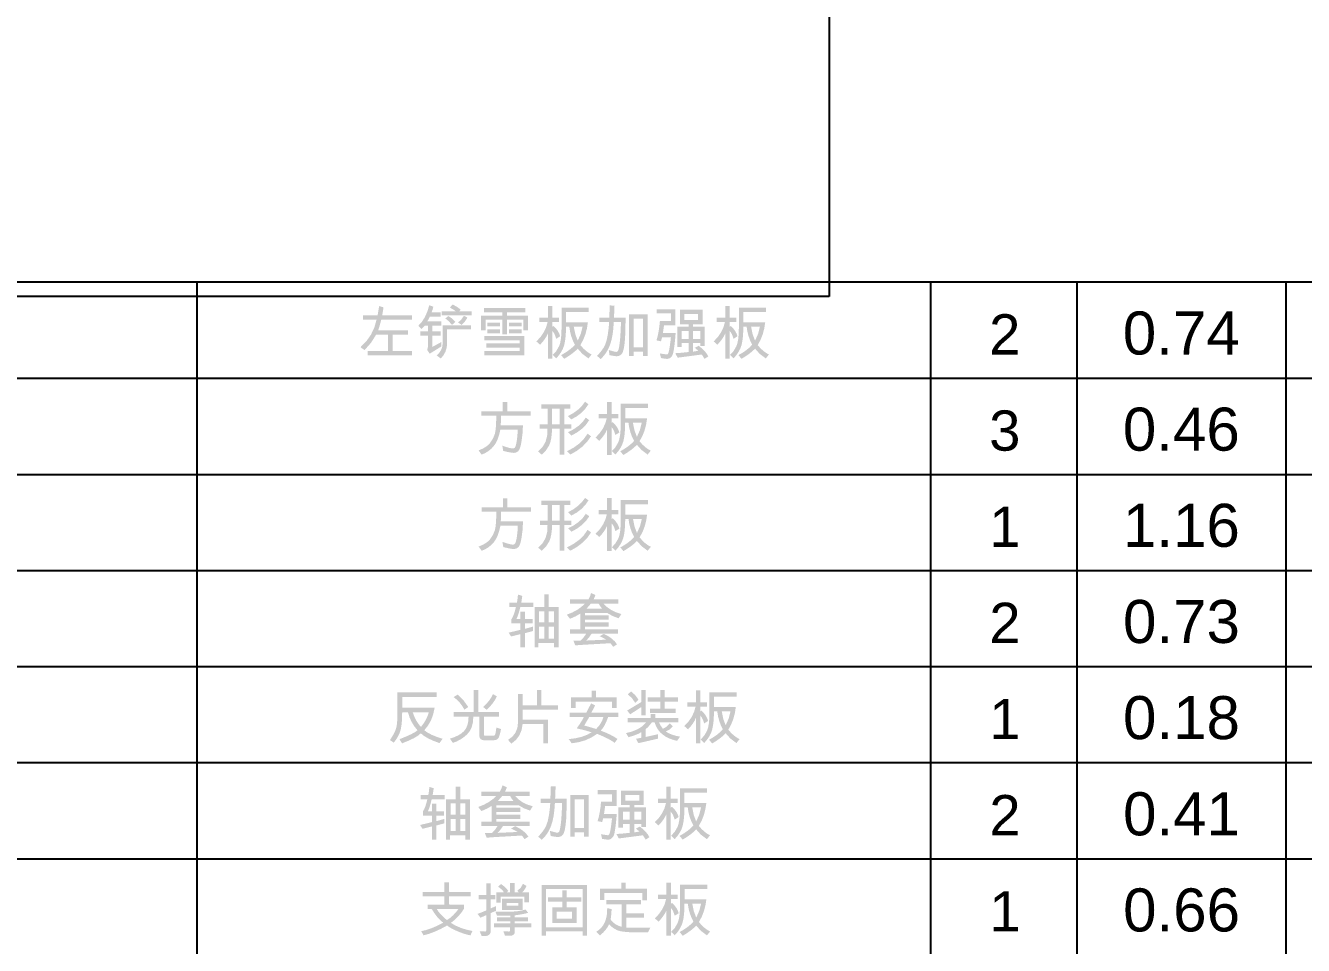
# Model space of a CAD drawing. Extents: x 3 to 591, y 5 to 206.
# Drawn here: x 382.6 to 443.6, y 47 to 90.9 of the extents above; entities that cross this region are included whole.
import ezdxf

# ---------------------------------------------------------------- set-up
doc = ezdxf.new("R2010")
doc.units = 0
doc.layers.get('0').update_dxf_attribs({"linetype": 'CONTINUOUS'})
picture_1 = doc.add_image_def('image3.jpg', size_in_pixel=(736, 880))

msp = doc.modelspace()

# ---------------------------------------------------------------- hatches: boundary and pattern name
h = msp.add_hatch(color=7)
h.paths.add_polyline_path([(403.933537, 77.049163), (402.503133, 77.049163), (402.503133, 77.240985), (403.16845, 77.240985), (403.061445, 77.323254), (402.886228, 77.421233), (403.022378, 77.571715), (403.241899, 77.446382), (403.410985, 77.316502), (403.34098, 77.243742), (403.933537, 77.243742)])
h.paths.add_polyline_path([(402.487699, 75.570803), (401.924357, 75.218025), (401.805846, 75.398273), (401.838919, 75.538833), (401.838919, 76.077921), (401.477873, 76.077921), (401.477873, 76.284627), (401.838919, 76.284627), (401.838919, 76.554722), (401.687334, 76.557479), (401.63304, 76.497189), (401.525828, 76.397626), (401.382512, 76.554722), (401.549427, 76.737149), (401.692158, 76.961175), (401.810703, 77.226852), (401.905064, 77.534232), (402.099092, 77.461472), (402.058991, 77.311886), (402.01641, 77.192479), (402.45187, 77.192479), (402.45187, 76.987426), (401.927113, 76.987426), (401.877159, 76.880422), (401.808602, 76.761428), (402.479431, 76.761428), (402.479431, 76.554722), (402.053893, 76.554722), (402.053893, 76.284627), (402.45187, 76.284627), (402.45187, 76.077921), (402.053893, 76.077921), (402.053893, 75.544345), (402.487699, 75.781367)])
h.paths.add_polyline_path([(403.727933, 76.93892), (403.595986, 76.745305), (403.442955, 76.597166), (403.281449, 76.710165), (403.432689, 76.85169), (403.55871, 77.028768)])
h.paths.add_polyline_path([(403.151913, 76.737726), (402.988203, 76.591654), (402.844335, 76.76005), (402.672356, 76.901988), (402.818428, 77.017743), (402.996746, 76.897165)])
h.paths.add_polyline_path([(403.901566, 76.382192), (402.756692, 76.382192), (402.756692, 75.730656), (402.737787, 75.518765), (402.681107, 75.324548), (402.586702, 75.1479), (402.454626, 74.98872), (402.263354, 75.132036), (402.386344, 75.267221), (402.474194, 75.410675), (402.526904, 75.562397), (402.544474, 75.722387), (402.544474, 76.58063), (403.901566, 76.58063)])
h = msp.add_hatch(color=7)
h.paths.add_polyline_path([(408.15309, 76.05036), (407.966779, 75.929093), (407.925136, 76.057268), (407.880445, 76.162395), (407.832756, 76.244578), (407.782122, 76.30392), (407.782122, 74.977696), (407.568801, 74.977696), (407.568801, 76.188164), (407.50834, 76.059593), (407.426175, 75.926888), (407.322305, 75.790049), (407.196731, 75.649076), (407.017586, 75.80507), (407.214267, 76.014773), (407.369399, 76.238738), (407.482984, 76.476967), (407.555021, 76.729458), (407.167517, 76.729458), (407.167517, 76.936163), (407.568801, 76.936163), (407.568801, 77.503915), (407.782122, 77.503915), (407.782122, 76.936163), (408.101827, 76.936163), (408.101827, 76.729458), (407.782122, 76.729458), (407.782122, 76.505113), (407.838897, 76.543698), (407.954032, 76.425376), (408.044776, 76.303644), (408.111128, 76.178604)])
h.paths.add_polyline_path([(409.656254, 75.180543), (409.50467, 74.994232), (409.214041, 75.212307), (408.993693, 75.46056), (408.873597, 75.34428), (408.725802, 75.224433), (408.550309, 75.10097), (408.347117, 74.973837), (408.201045, 75.152982), (408.397123, 75.266343), (408.572013, 75.386422), (408.72582, 75.513115), (408.858645, 75.64632), (408.760572, 75.847022), (408.683014, 76.058009), (408.626024, 76.279227), (408.589652, 76.510625), (408.432556, 76.510625), (408.427181, 76.244905), (408.411058, 76.009157), (408.384187, 75.803382), (408.346566, 75.627578), (408.290756, 75.4677), (408.209314, 75.309734), (408.10224, 75.153731), (407.969535, 74.999744), (407.7948, 75.16125), (407.964987, 75.342256), (408.101275, 75.577418), (408.153365, 75.730371), (408.190572, 75.927922), (408.212897, 76.170017), (408.220338, 76.456606), (408.220338, 77.418477), (409.515694, 77.418477), (409.515694, 77.210669), (408.435312, 77.210669), (408.435312, 76.721189), (409.478762, 76.721189), (409.431539, 76.417453), (409.356048, 76.134696), (409.252342, 75.873024), (409.120472, 75.632539), (409.247286, 75.485873), (409.378855, 75.361686), (409.515177, 75.259926)])
h.paths.add_polyline_path([(409.225203, 76.510625), (408.804626, 76.510625), (408.878696, 76.145996), (408.993693, 75.840899), (409.1388, 76.166667)])
h = msp.add_hatch(color=7)
h.paths.add_polyline_path([(411.279583, 76.933407), (411.265802, 76.263681), (411.25216, 75.942736), (411.224461, 75.660651), (411.186841, 75.437409), (411.143433, 75.293542), (411.090585, 75.203763), (411.026575, 75.144163), (410.950094, 75.110401), (410.859557, 75.098963), (410.809327, 75.102064), (410.734706, 75.111365), (410.635694, 75.126868), (410.512291, 75.148572), (410.474808, 75.395517), (410.609167, 75.355726), (410.714587, 75.327304), (410.791068, 75.310251), (410.83861, 75.304566), (410.880089, 75.31876), (410.919088, 75.361893), (410.938208, 75.406231), (410.957535, 75.482195), (410.977069, 75.589786), (410.996809, 75.729002), (411.015611, 75.907604), (411.032294, 76.133387), (411.046806, 76.406402), (411.059097, 76.726702), (410.714587, 76.726702), (410.691229, 76.396894), (410.652575, 76.103622), (410.598625, 75.846833), (410.529379, 75.626476), (410.44413, 75.433292), (410.342241, 75.258815), (410.223816, 75.102942), (410.088958, 74.965569), (409.916979, 75.115499), (410.046798, 75.261434), (410.152692, 75.394966), (410.234711, 75.516095), (410.292907, 75.624822), (410.374763, 75.865014), (410.435121, 76.175486), (410.474395, 76.486234), (410.492999, 76.726702), (410.029978, 76.726702), (410.029978, 76.933407), (410.492999, 76.933407), (410.50025, 77.015375), (410.507192, 77.141422), (410.513927, 77.311601), (410.520559, 77.525964), (410.749314, 77.509427), (410.724509, 76.933407)])
h.paths.add_polyline_path([(412.329648, 75.109987), (412.106406, 75.109987), (412.106406, 75.323859), (411.659921, 75.323859), (411.659921, 75.109987), (411.446601, 75.109987), (411.446601, 77.103182), (412.329648, 77.103182)])
h.paths.add_polyline_path([(412.106406, 75.530564), (412.106406, 76.896476), (411.659921, 76.896476), (411.659921, 75.530564)])
h = msp.add_hatch(color=7)
h.paths.add_polyline_path([(416.619756, 76.05036), (416.433446, 75.929093), (416.391803, 76.057268), (416.347111, 76.162395), (416.299423, 76.244578), (416.248788, 76.30392), (416.248788, 74.977696), (416.035468, 74.977696), (416.035468, 76.188164), (415.975007, 76.059593), (415.892841, 75.926888), (415.788972, 75.790049), (415.663398, 75.649076), (415.484253, 75.80507), (415.680933, 76.014773), (415.836066, 76.238738), (415.949651, 76.476967), (416.021688, 76.729458), (415.634183, 76.729458), (415.634183, 76.936163), (416.035468, 76.936163), (416.035468, 77.503915), (416.248788, 77.503915), (416.248788, 76.936163), (416.568493, 76.936163), (416.568493, 76.729458), (416.248788, 76.729458), (416.248788, 76.505113), (416.305564, 76.543698), (416.420699, 76.425376), (416.511443, 76.303644), (416.577795, 76.178604)])
h.paths.add_polyline_path([(418.12292, 75.180543), (417.971336, 74.994232), (417.680708, 75.212307), (417.46036, 75.46056), (417.340264, 75.34428), (417.192469, 75.224433), (417.016976, 75.10097), (416.813784, 74.973837), (416.667712, 75.152982), (416.86379, 75.266343), (417.03868, 75.386422), (417.192486, 75.513115), (417.325312, 75.64632), (417.227239, 75.847022), (417.149681, 76.058009), (417.09269, 76.279227), (417.056319, 76.510625), (416.899222, 76.510625), (416.893848, 76.244905), (416.877725, 76.009157), (416.850853, 75.803382), (416.813233, 75.627578), (416.757422, 75.4677), (416.67598, 75.309734), (416.568907, 75.153731), (416.436202, 74.999744), (416.261466, 75.16125), (416.431654, 75.342256), (416.567942, 75.577418), (416.620032, 75.730371), (416.657239, 75.927922), (416.679563, 76.170017), (416.687005, 76.456606), (416.687005, 77.418477), (417.98236, 77.418477), (417.98236, 77.210669), (416.901979, 77.210669), (416.901979, 76.721189), (417.945429, 76.721189), (417.898205, 76.417453), (417.822715, 76.134696), (417.719009, 75.873024), (417.587139, 75.632539), (417.713953, 75.485873), (417.845521, 75.361686), (417.981844, 75.259926)])
h.paths.add_polyline_path([(417.69187, 76.510625), (417.271293, 76.510625), (417.345362, 76.145996), (417.46036, 75.840899), (417.605467, 76.166667)])
h = msp.add_hatch(color=7)
h.dxf.hatch_style = 2
h.paths.add_polyline_path([(401.073832, 75.140304), (398.967087, 75.140304), (398.967087, 75.347561), (399.937226, 75.347561), (399.937226, 76.123121), (399.363962, 76.123121), (399.11874, 75.733825), (398.811093, 75.390005), (398.619821, 75.530564), (398.898151, 75.812907), (399.118809, 76.125739), (399.281797, 76.468957), (399.387113, 76.842457), (398.746601, 76.842457), (398.746601, 77.049163), (399.43562, 77.049163), (399.464352, 77.214208), (399.486056, 77.343029), (399.500732, 77.435573), (399.50838, 77.491788), (399.71674, 77.435013), (399.695242, 77.267513), (399.657209, 77.049163), (401.073832, 77.049163), (401.073832, 76.842457), (399.609253, 76.842457), (399.566775, 76.673992), (399.527811, 76.532398), (399.492361, 76.417677), (399.460425, 76.329827), (400.893584, 76.329827), (400.893584, 76.123121), (400.1522, 76.123121), (400.1522, 75.347561), (401.073832, 75.347561)])
h = msp.add_hatch(color=7)
h.paths.add_polyline_path([(406.615199, 76.340851), (406.400225, 76.340851), (406.400225, 76.845213), (405.61309, 76.845213), (405.61309, 76.136901), (405.398116, 76.136901), (405.398116, 76.845213), (404.593341, 76.845213), (404.593341, 76.340851), (404.380021, 76.340851), (404.380021, 77.040894), (405.398116, 77.040894), (405.398116, 77.186966), (404.520581, 77.186966), (404.520581, 77.393672), (406.496688, 77.393672), (406.496688, 77.186966), (405.61309, 77.186966), (405.61309, 77.040894), (406.615199, 77.040894)])
h.paths.add_polyline_path([(406.309275, 76.524406), (405.713962, 76.524406), (405.713962, 76.707409), (406.309275, 76.707409)])
h.paths.add_polyline_path([(405.285117, 76.524406), (404.681536, 76.524406), (404.681536, 76.707409), (405.285117, 76.707409)])
h.paths.add_polyline_path([(406.309275, 76.19092), (405.713962, 76.19092), (405.713962, 76.37668), (406.309275, 76.37668)])
h.paths.add_polyline_path([(405.285117, 76.19092), (404.681536, 76.19092), (404.681536, 76.37668), (405.285117, 76.37668)])
h.paths.add_polyline_path([(406.437156, 75.137548), (404.531605, 75.137548), (404.531605, 75.344805), (406.222183, 75.344805), (406.222183, 75.511272), (404.636336, 75.511272), (404.636336, 75.716875), (406.222183, 75.716875), (406.222183, 75.861294), (404.531605, 75.861294), (404.531605, 76.066897), (406.437156, 76.066897)])
h = msp.add_hatch(color=7)
h.paths.add_polyline_path([(413.114027, 76.58063), (413.060008, 76.201945), (413.667999, 76.201945), (413.64924, 75.976895), (413.629758, 75.777173), (413.609552, 75.602786), (413.588624, 75.453739), (413.566971, 75.330039), (413.544595, 75.231694), (413.521496, 75.158708), (413.497673, 75.11109), (413.393907, 75.006152), (413.277738, 74.971081), (413.231548, 74.973561), (413.164946, 74.981003), (413.077983, 74.993405), (412.970711, 75.010768), (412.913936, 75.231806), (413.235295, 75.183299), (413.267231, 75.184754), (413.296066, 75.209826), (413.321801, 75.258566), (413.344435, 75.331025), (413.366346, 75.43591), (413.38991, 75.581827), (413.415129, 75.768672), (413.442, 75.996341), (413.021423, 75.996341), (412.967955, 75.813338), (412.752981, 75.854679), (412.809722, 76.060343), (412.855921, 76.283731), (412.891577, 76.524793), (412.916692, 76.783477), (413.447512, 76.783477), (413.447512, 77.139011), (412.761249, 77.139011), (412.761249, 77.34296), (413.660833, 77.34296), (413.660833, 76.58063)])
h.paths.add_polyline_path([(413.746271, 76.513381), (414.288116, 76.513381), (414.288116, 76.629137), (413.873051, 76.629137), (413.873051, 77.313746), (414.953433, 77.313746), (414.953433, 76.629137), (414.50309, 76.629137), (414.50309, 76.513381), (415.058163, 76.513381), (415.058163, 75.584584), (414.844843, 75.584584), (414.844843, 75.725143), (414.50309, 75.725143), (414.50309, 75.318347), (414.753893, 75.361341), (414.716272, 75.388558), (414.664596, 75.431897), (414.613746, 75.475167), (414.578606, 75.501901), (414.764917, 75.598364), (414.916639, 75.480034), (415.044383, 75.35576), (415.148149, 75.225596), (415.227938, 75.089592), (415.049895, 74.973837), (414.999959, 75.051248), (414.960874, 75.111503), (414.932538, 75.154601), (414.914847, 75.180543), (413.765564, 75.030061), (413.649808, 75.24283), (413.948291, 75.264327), (414.288116, 75.299054), (414.288116, 75.725143), (413.961245, 75.725143), (413.961245, 75.547101), (413.746271, 75.547101)])
h.paths.add_polyline_path([(414.077, 76.831433), (414.740112, 76.831433), (414.740112, 77.11145), (414.077, 77.11145)])
h.paths.add_polyline_path([(414.288116, 75.929093), (414.288116, 76.309432), (413.961245, 76.309432), (413.961245, 75.929093)])
h.paths.add_polyline_path([(414.844843, 75.929093), (414.844843, 76.309432), (414.50309, 76.309432), (414.50309, 75.929093)])
h = msp.add_hatch(color=7)
h.dxf.hatch_style = 2
h.paths.add_polyline_path([(406.753069, 72.268958), (405.33369, 72.268958), (405.329142, 72.066041), (405.3155, 71.803181), (406.378243, 71.803181), (406.354747, 71.382879), (406.30438, 71.002265), (406.270377, 70.839381), (406.23286, 70.71205), (406.191828, 70.620273), (406.147283, 70.564049), (406.05089, 70.50624), (405.948295, 70.486879), (405.863545, 70.492761), (405.749857, 70.510374), (405.60723, 70.539666), (405.435664, 70.580585), (405.39267, 70.831388), (405.563839, 70.77215), (405.705347, 70.729964), (405.817295, 70.704729), (405.899788, 70.69634), (405.949879, 70.707158), (405.992943, 70.739886), (406.012692, 70.773476), (406.033113, 70.83125), (406.054257, 70.913209), (406.076177, 71.019352), (406.111248, 71.281869), (406.128542, 71.596475), (405.298963, 71.596475), (405.242326, 71.351546), (405.169979, 71.137726), (405.081922, 70.955119), (404.978156, 70.803827), (404.858585, 70.676789), (404.72315, 70.567632), (404.571902, 70.47625), (404.404892, 70.402543), (404.257166, 70.60539), (404.432134, 70.677849), (404.580798, 70.758834), (404.703108, 70.848398), (404.799011, 70.946592), (404.940122, 71.158672), (405.033277, 71.386462), (405.063344, 71.53001), (405.084885, 71.724977), (405.097847, 71.97131), (405.102179, 72.268958), (404.396624, 72.268958), (404.396624, 72.47401), (405.414718, 72.47401), (405.414718, 72.911123), (405.629692, 72.911123), (405.629692, 72.47401), (406.753069, 72.47401)])
h = msp.add_hatch(color=7)
h.paths.add_polyline_path([(409.504736, 72.807495), (409.349284, 72.587138), (409.161535, 72.393188), (408.941437, 72.225592), (408.688937, 72.0843), (408.527982, 72.242499), (408.788423, 72.38864), (409.010778, 72.551731), (409.194996, 72.731772), (409.341025, 72.928762)])
h.paths.add_polyline_path([(408.688937, 71.638918), (408.34994, 71.638918), (408.34994, 70.402543), (408.134966, 70.402543), (408.134966, 71.638918), (407.765651, 71.638918), (407.753981, 71.39262), (407.727273, 71.178723), (407.685579, 70.997175), (407.62895, 70.847925), (407.476401, 70.603529), (407.27507, 70.402543), (407.100335, 70.554127), (407.309099, 70.760522), (407.453319, 71.01012), (407.532944, 71.302918), (407.547921, 71.638918), (407.181363, 71.638918), (407.181363, 71.844522), (407.552331, 71.844522), (407.552331, 72.592521), (407.258533, 72.592521), (407.258533, 72.799227), (408.638225, 72.799227), (408.638225, 72.592521), (408.34994, 72.592521), (408.34994, 71.844522), (408.688937, 71.844522)])
h.paths.add_polyline_path([(408.134966, 71.844522), (408.134966, 72.592521), (407.765651, 72.592521), (407.765651, 71.844522)])
h.paths.add_polyline_path([(409.540565, 72.048471), (409.390178, 71.832972), (409.198604, 71.638712), (408.965794, 71.465639), (408.691693, 71.313701), (408.527982, 71.472451), (408.804658, 71.6183), (409.038545, 71.783061), (409.229645, 71.96684), (409.377956, 72.169739)])
h.paths.add_polyline_path([(409.628759, 71.280629), (409.447986, 71.023788), (409.223134, 70.792321), (408.954149, 70.586175), (408.640981, 70.405299), (408.476719, 70.564049), (408.791325, 70.731704), (409.060456, 70.927162), (409.284112, 71.150525), (409.462292, 71.401896)])
h = msp.add_hatch(color=7)
h.paths.add_polyline_path([(410.978134, 71.461427), (410.791823, 71.34016), (410.750181, 71.468335), (410.705489, 71.573462), (410.657801, 71.655644), (410.607166, 71.714986), (410.607166, 70.388762), (410.393846, 70.388762), (410.393846, 71.599231), (410.333384, 71.47066), (410.251219, 71.337955), (410.147349, 71.201116), (410.021776, 71.060142), (409.842631, 71.216136), (410.039311, 71.425839), (410.194444, 71.649805), (410.308029, 71.888033), (410.380066, 72.140524), (409.992561, 72.140524), (409.992561, 72.34723), (410.393846, 72.34723), (410.393846, 72.914982), (410.607166, 72.914982), (410.607166, 72.34723), (410.926871, 72.34723), (410.926871, 72.140524), (410.607166, 72.140524), (410.607166, 71.91618), (410.663941, 71.954765), (410.779076, 71.836443), (410.86982, 71.714711), (410.936173, 71.589671)])
h.paths.add_polyline_path([(412.481298, 70.591609), (412.329714, 70.405299), (412.039086, 70.623373), (411.818737, 70.871627), (411.698641, 70.755346), (411.550847, 70.6355), (411.375354, 70.512036), (411.172162, 70.384904), (411.02609, 70.564049), (411.222167, 70.67741), (411.397058, 70.797488), (411.550864, 70.924182), (411.68369, 71.057386), (411.585616, 71.258089), (411.508059, 71.469075), (411.451068, 71.690293), (411.414697, 71.921692), (411.2576, 71.921692), (411.252226, 71.655972), (411.236103, 71.420224), (411.209231, 71.214448), (411.171611, 71.038645), (411.1158, 70.878767), (411.034358, 70.720801), (410.927284, 70.564798), (410.794579, 70.410811), (410.619844, 70.572317), (410.790032, 70.753322), (410.92632, 70.988484), (410.97841, 71.141438), (411.015617, 71.338988), (411.037941, 71.581084), (411.045382, 71.867673), (411.045382, 72.829543), (412.340738, 72.829543), (412.340738, 72.621735), (411.260356, 72.621735), (411.260356, 72.132256), (412.303807, 72.132256), (412.256583, 71.828519), (412.181093, 71.545763), (412.077387, 71.284091), (411.945517, 71.043606), (412.072331, 70.89694), (412.203899, 70.772753), (412.340222, 70.670993)])
h.paths.add_polyline_path([(412.050248, 71.921692), (411.629671, 71.921692), (411.70374, 71.557063), (411.818737, 71.251965), (411.963845, 71.577734)])
h = msp.add_hatch(color=7)
h.paths.add_polyline_path([(409.507558, 68.218562), (409.352107, 67.998205), (409.164357, 67.804254), (408.944259, 67.636659), (408.691759, 67.495367), (408.530804, 67.653566), (408.791245, 67.799707), (409.0136, 67.962798), (409.197818, 68.142838), (409.343847, 68.339829)])
h.paths.add_polyline_path([(408.691759, 67.049985), (408.352762, 67.049985), (408.352762, 65.813609), (408.137788, 65.813609), (408.137788, 67.049985), (407.768474, 67.049985), (407.756803, 66.803687), (407.730095, 66.589789), (407.688401, 66.408241), (407.631772, 66.258991), (407.479223, 66.014596), (407.277892, 65.813609), (407.103157, 65.965193), (407.311921, 66.171589), (407.456141, 66.421186), (407.535766, 66.713985), (407.550744, 67.049985), (407.184185, 67.049985), (407.184185, 67.255588), (407.555153, 67.255588), (407.555153, 68.003588), (407.261356, 68.003588), (407.261356, 68.210293), (408.641047, 68.210293), (408.641047, 68.003588), (408.352762, 68.003588), (408.352762, 67.255588), (408.691759, 67.255588)])
h.paths.add_polyline_path([(408.137788, 67.255588), (408.137788, 68.003588), (407.768474, 68.003588), (407.768474, 67.255588)])
h.paths.add_polyline_path([(409.543387, 67.459538), (409.393, 67.244039), (409.201427, 67.049778), (408.968616, 66.876705), (408.694515, 66.724768), (408.530804, 66.883518), (408.80748, 67.029366), (409.041368, 67.194128), (409.232467, 67.377907), (409.380778, 67.580805)])
h.paths.add_polyline_path([(409.631581, 66.691695), (409.450809, 66.434855), (409.225956, 66.203387), (408.956971, 65.997241), (408.643804, 65.816365), (408.479541, 65.975115), (408.794148, 66.142771), (409.063278, 66.338228), (409.286934, 66.561591), (409.465114, 66.812963)])
h = msp.add_hatch(color=7)
h.dxf.hatch_style = 2
h.paths.add_polyline_path([(406.755891, 67.680024), (405.336512, 67.680024), (405.331964, 67.477108), (405.318322, 67.214247), (406.381065, 67.214247), (406.357569, 66.793946), (406.307202, 66.413331), (406.273199, 66.250447), (406.235682, 66.123117), (406.194651, 66.031339), (406.150106, 65.975115), (406.053712, 65.917307), (405.951117, 65.897945), (405.866368, 65.903828), (405.752679, 65.921441), (405.610052, 65.950733), (405.438487, 65.991652), (405.395492, 66.242455), (405.566661, 66.183216), (405.708169, 66.141031), (405.820117, 66.115796), (405.90261, 66.107407), (405.952702, 66.118225), (405.995765, 66.150953), (406.015514, 66.184543), (406.035935, 66.242317), (406.057079, 66.324276), (406.078999, 66.430419), (406.11407, 66.692935), (406.131364, 67.007542), (405.301785, 67.007542), (405.245148, 66.762612), (405.172801, 66.548793), (405.084744, 66.366185), (404.980978, 66.214894), (404.861407, 66.087856), (404.725972, 65.978698), (404.574724, 65.887317), (404.407714, 65.813609), (404.259988, 66.016456), (404.434956, 66.088915), (404.583621, 66.169901), (404.70593, 66.259465), (404.801833, 66.357659), (404.942944, 66.569739), (405.0361, 66.797529), (405.066167, 66.941077), (405.087707, 67.136044), (405.100669, 67.382377), (405.105001, 67.680024), (404.399446, 67.680024), (404.399446, 67.885076), (405.417541, 67.885076), (405.417541, 68.32219), (405.632514, 68.32219), (405.632514, 67.885076), (406.755891, 67.885076)])
h = msp.add_hatch(color=7)
h.paths.add_polyline_path([(410.980956, 66.872494), (410.794646, 66.751226), (410.753003, 66.879401), (410.708311, 66.984528), (410.660623, 67.066711), (410.609988, 67.126053), (410.609988, 65.799829), (410.396668, 65.799829), (410.396668, 67.010298), (410.336207, 66.881727), (410.254041, 66.749022), (410.150172, 66.612182), (410.024598, 66.471209), (409.845453, 66.627203), (410.042133, 66.836906), (410.197266, 67.060872), (410.310851, 67.2991), (410.382888, 67.551591), (409.995383, 67.551591), (409.995383, 67.758297), (410.396668, 67.758297), (410.396668, 68.326049), (410.609988, 68.326049), (410.609988, 67.758297), (410.929693, 67.758297), (410.929693, 67.551591), (410.609988, 67.551591), (410.609988, 67.327246), (410.666764, 67.365831), (410.781899, 67.24751), (410.872643, 67.125777), (410.938995, 67.000737)])
h.paths.add_polyline_path([(412.48412, 66.002676), (412.332536, 65.816365), (412.041908, 66.03444), (411.82156, 66.282693), (411.701464, 66.166413), (411.553669, 66.046567), (411.378176, 65.923103), (411.174984, 65.79597), (411.028912, 65.975115), (411.22499, 66.088476), (411.39988, 66.208555), (411.553686, 66.335248), (411.686512, 66.468453), (411.588439, 66.669156), (411.510881, 66.880142), (411.45389, 67.10136), (411.417519, 67.332759), (411.260422, 67.332759), (411.255048, 67.067038), (411.238925, 66.83129), (411.212053, 66.625515), (411.174433, 66.449712), (411.118622, 66.289833), (411.03718, 66.131867), (410.930107, 65.975865), (410.797402, 65.821877), (410.622666, 65.983384), (410.792854, 66.164389), (410.929142, 66.399551), (410.981232, 66.552505), (411.018439, 66.750055), (411.040763, 66.992151), (411.048205, 67.278739), (411.048205, 68.24061), (412.34356, 68.24061), (412.34356, 68.032802), (411.263179, 68.032802), (411.263179, 67.543323), (412.306629, 67.543323), (412.259405, 67.239586), (412.183915, 66.95683), (412.080209, 66.695158), (411.948339, 66.454673), (412.075153, 66.308006), (412.206721, 66.183819), (412.343044, 66.08206)])
h.paths.add_polyline_path([(412.05307, 67.332759), (411.632493, 67.332759), (411.706562, 66.96813), (411.82156, 66.663032), (411.966667, 66.9888)])
h = msp.add_hatch(color=7)
h.paths.add_polyline_path([(408.076118, 61.204281), (407.862246, 61.204281), (407.862246, 61.413743), (407.117003, 61.413743), (407.117003, 61.204281), (406.936205, 61.204281), (406.936205, 63.137944), (407.399226, 63.137944), (407.399226, 63.730501), (407.613097, 63.730501), (407.613097, 63.137944), (408.076118, 63.137944)])
h.paths.add_polyline_path([(407.862246, 62.404828), (407.862246, 62.932341), (407.613097, 62.932341), (407.613097, 62.404828)])
h.paths.add_polyline_path([(407.399226, 62.404828), (407.399226, 62.932341), (407.151179, 62.932341), (407.151179, 62.404828)])
h.paths.add_polyline_path([(407.862246, 61.620449), (407.862246, 62.198122), (407.613097, 62.198122), (407.613097, 61.620449)])
h.paths.add_polyline_path([(407.399226, 61.620449), (407.399226, 62.198122), (407.151179, 62.198122), (407.151179, 61.620449)])
h.paths.add_polyline_path([(406.868956, 63.137944), (406.252698, 63.137944), (406.204639, 62.944562), (406.1572, 62.782755), (406.110381, 62.65247), (406.064182, 62.553656), (406.25821, 62.553656), (406.25821, 62.915804), (406.473184, 62.915804), (406.473184, 62.553656), (406.836986, 62.553656), (406.836986, 62.348053), (406.473184, 62.348053), (406.473184, 62.087879), (406.85242, 62.195366), (406.85242, 61.984251), (406.473184, 61.882276), (406.473184, 61.204281), (406.25821, 61.204281), (406.25821, 61.83432), (405.810623, 61.724077), (405.694868, 61.90708), (405.939702, 61.965061), (406.115239, 62.006713), (406.221425, 62.032034), (406.25821, 62.041026), (406.25821, 62.348053), (405.829916, 62.348053), (405.829916, 62.553656), (405.8885, 62.65247), (405.943466, 62.782755), (405.994712, 62.944562), (406.042134, 63.137944), (405.719673, 63.137944), (405.719673, 63.34465), (406.087333, 63.34465), (406.101484, 63.40791), (406.114963, 63.491893), (406.127718, 63.59665), (406.139699, 63.722232), (406.343648, 63.662701), (406.339609, 63.617967), (406.330764, 63.549978), (406.317061, 63.458838), (406.298449, 63.34465), (406.868956, 63.34465)])
h = msp.add_hatch(color=7)
h.paths.add_polyline_path([(411.075831, 62.797293), (410.946296, 62.593343), (410.661938, 62.700073), (410.39949, 62.846902), (409.332889, 62.846902), (409.332889, 62.731147), (410.475007, 62.731147), (410.475007, 62.526095), (409.332889, 62.526095), (409.332889, 62.404828), (410.475007, 62.404828), (410.475007, 62.198122), (409.332889, 62.198122), (409.332889, 62.063074), (410.921491, 62.063074), (410.921491, 61.857471), (409.656452, 61.857471), (409.519889, 61.661032), (409.397381, 61.529498), (410.350983, 61.572493), (410.23075, 61.642911), (410.043956, 61.73896), (410.24074, 61.850856), (410.446929, 61.741931), (410.620665, 61.621895), (410.761949, 61.490801), (410.870779, 61.348699), (410.684469, 61.230188), (410.633318, 61.300554), (410.594, 61.352833), (410.566569, 61.386923), (410.551075, 61.402718), (409.670233, 61.351455), (409.414727, 61.33752), (409.197152, 61.323895), (409.017404, 61.310683), (408.87538, 61.297988), (408.789942, 61.518474), (409.137207, 61.529498), (409.28073, 61.68935), (409.397381, 61.857471), (408.624577, 61.857471), (408.624577, 62.063074), (409.117915, 62.063074), (409.117915, 62.816586), (408.890263, 62.685534), (408.624577, 62.568539), (408.471339, 62.765874), (408.730755, 62.868796), (408.960818, 62.990632), (409.16153, 63.131278), (409.332889, 63.290631), (408.624577, 63.290631), (408.624577, 63.496234), (409.504868, 63.496234), (409.580522, 63.642099), (409.628891, 63.796646), (409.840007, 63.705696), (409.790466, 63.582982), (409.752915, 63.496234), (410.932516, 63.496234), (410.932516, 63.290631), (410.22696, 63.290631), (410.39533, 63.125878), (410.592898, 62.988772), (410.819714, 62.879261)])
h.paths.add_polyline_path([(410.156956, 63.053608), (410.06945, 63.163231), (409.992693, 63.290631), (409.620623, 63.290631), (409.413917, 63.053608)])
h = msp.add_hatch(color=7)
h.paths.add_polyline_path([(402.541917, 56.841346), (402.390332, 56.635743), (402.09731, 56.746123), (401.851519, 56.860638), (401.652858, 56.979288), (401.501222, 57.102071), (401.362118, 56.987952), (401.166428, 56.870423), (400.914204, 56.749379), (400.605497, 56.624718), (400.481474, 56.822053), (400.791429, 56.94773), (401.038339, 57.060178), (401.222204, 57.159397), (401.343023, 57.245387), (401.188597, 57.43938), (401.060939, 57.648463), (400.959946, 57.872635), (400.885515, 58.111897), (400.611009, 58.111897), (400.606686, 57.864574), (400.593784, 57.645156), (400.572407, 57.453643), (400.542659, 57.290035), (400.496477, 57.137994), (400.425801, 56.981975), (400.330734, 56.821924), (400.211378, 56.657791), (400.026721, 56.781815), (400.139781, 56.955137), (400.228397, 57.112957), (400.292519, 57.255274), (400.332095, 57.382088), (400.355969, 57.519039), (400.373022, 57.691802), (400.383254, 57.900429), (400.386665, 58.14497), (400.386665, 59.054475), (402.259143, 59.054475), (402.259143, 58.836745), (400.611009, 58.836745), (400.611009, 58.323013), (402.158822, 58.323013), (402.094735, 58.013988), (401.990908, 57.731834), (401.847291, 57.476553), (401.663831, 57.248143), (401.824131, 57.136212), (402.023912, 57.031102), (402.263174, 56.932813)])
h.paths.add_polyline_path([(401.884317, 58.111897), (401.111513, 58.111897), (401.190785, 57.9029), (401.283079, 57.715711), (401.388395, 57.550226), (401.506734, 57.406342), (401.630456, 57.567667), (401.734593, 57.739069), (401.819196, 57.920496)])
h = msp.add_hatch(color=7)
h.paths.add_polyline_path([(405.331066, 57.304367), (405.295504, 57.141483), (405.260717, 57.012498), (405.226654, 56.917414), (405.193262, 56.856229), (405.101898, 56.790221), (404.960098, 56.768034), (404.563223, 56.768034), (404.44683, 56.780962), (404.363821, 56.81978), (404.314091, 56.884539), (404.297537, 56.975291), (404.297537, 57.899679), (404.006496, 57.899679), (403.987995, 57.631582), (403.930841, 57.399451), (403.835033, 57.203288), (403.700571, 57.043091), (403.543371, 56.911712), (403.37935, 56.801934), (403.208508, 56.713653), (403.030845, 56.646767), (402.891938, 56.85237), (403.10475, 56.922125), (403.287642, 57.00485), (403.440664, 57.100495), (403.56387, 57.209006), (403.658644, 57.338396), (403.72634, 57.496672), (403.766958, 57.683784), (403.780497, 57.899679), (403.072186, 57.899679), (403.066674, 58.114653), (404.025788, 58.114653), (404.025788, 59.172987), (404.240762, 59.172987), (404.240762, 58.114653), (405.231847, 58.114653), (405.231847, 57.899679), (404.512511, 57.899679), (404.512511, 57.037027), (404.526567, 56.996858), (404.568735, 56.983559), (404.994825, 56.983559), (405.03465, 57.015461), (405.071995, 57.111441), (405.107824, 57.377678)])
h.paths.add_polyline_path([(405.132628, 58.863204), (405.044666, 58.699286), (404.934535, 58.538262), (404.802183, 58.380132), (404.647559, 58.224896), (404.475029, 58.359944), (404.638429, 58.517859), (404.771445, 58.673241), (404.874074, 58.82604), (404.946318, 58.976203)])
h.paths.add_polyline_path([(403.766717, 58.357188), (403.580957, 58.230408), (403.476881, 58.411181), (403.356475, 58.571542), (403.219739, 58.711542), (403.066674, 58.831233), (403.261253, 58.949744), (403.532795, 58.684265)])
h = msp.add_hatch(color=7)
h.dxf.hatch_style = 2
h.paths.add_polyline_path([(408.054069, 58.227652), (406.357429, 58.227652), (406.357429, 57.756363), (407.566244, 57.756363), (407.566244, 56.632987), (407.35127, 56.632987), (407.35127, 57.549658), (406.360185, 57.549658), (406.313065, 57.262242), (406.208945, 57.010224), (406.047878, 56.793657), (405.829916, 56.612592), (405.662897, 56.787327), (405.872704, 56.943502), (406.022565, 57.135902), (406.112482, 57.364578), (406.142455, 57.629584), (406.142455, 58.981715), (406.357429, 58.981715), (406.357429, 58.433256), (407.043692, 58.433256), (407.043692, 59.164718), (407.257563, 59.164718), (407.257563, 58.433256), (408.054069, 58.433256)])
h = msp.add_hatch(color=7)
h.paths.add_polyline_path([(410.844321, 58.306476), (410.636513, 58.306476), (410.636513, 58.613503), (408.88916, 58.613503), (408.88916, 58.306476), (408.678045, 58.306476), (408.678045, 58.820209), (409.65094, 58.820209), (409.65094, 59.133299), (409.86867, 59.133299), (409.86867, 58.820209), (410.844321, 58.820209)])
h.paths.add_polyline_path([(410.924247, 57.877631), (410.44469, 57.877631), (410.364299, 57.667316), (410.278636, 57.489506), (410.187806, 57.344252), (410.091912, 57.231606), (410.338211, 57.133214), (410.553762, 57.033996), (410.738617, 56.93395), (410.892828, 56.833078), (410.755024, 56.646767), (410.630277, 56.736916), (410.449513, 56.838797), (410.212732, 56.952562), (409.919933, 57.078368), (409.648528, 56.904512), (409.355213, 56.771479), (409.039987, 56.679168), (408.70285, 56.627474), (408.565046, 56.827566), (408.886887, 56.867064), (409.176068, 56.934363), (409.43259, 57.029569), (409.656452, 57.152783), (409.298851, 57.25648), (408.945384, 57.339093), (409.068891, 57.517265), (409.16656, 57.666446), (409.23839, 57.786585), (409.284382, 57.877631), (408.603631, 57.877631), (408.603631, 58.083234), (409.397381, 58.083234), (409.631647, 58.529718), (409.826226, 58.433256), (409.639916, 58.083234), (410.924247, 58.083234)])
h.paths.add_polyline_path([(410.215936, 57.877631), (409.540697, 57.877631), (409.303674, 57.474141), (409.612424, 57.389323), (409.86867, 57.309879), (409.990213, 57.437192), (410.088605, 57.574324), (410.163846, 57.721172)])
h = msp.add_hatch(color=7)
h.paths.add_polyline_path([(412.238896, 57.95921), (412.023922, 57.95921), (412.023922, 58.351676), (411.497511, 58.009922), (411.353093, 58.190721), (412.023922, 58.591454), (412.023922, 59.167474), (412.238896, 59.167474)])
h.paths.add_polyline_path([(413.779542, 58.607991), (413.151157, 58.607991), (413.151157, 58.281671), (413.673709, 58.281671), (413.673709, 58.074966), (412.445601, 58.074966), (412.448358, 58.281671), (412.936183, 58.281671), (412.936183, 58.607991), (412.32709, 58.607991), (412.32709, 58.814697), (412.936183, 58.814697), (412.936183, 59.164718), (413.151157, 59.164718), (413.151157, 58.814697), (413.779542, 58.814697)])
h.paths.add_polyline_path([(411.894386, 58.709966), (411.73729, 58.557279), (411.588393, 58.774458), (411.384512, 58.963525), (411.538852, 59.102982), (411.73605, 58.927351)])
h.paths.add_polyline_path([(413.878761, 56.943321), (413.738201, 56.74323), (413.530798, 56.79713), (413.344324, 56.867064), (413.178778, 56.953042), (413.034162, 57.05508), (412.910474, 57.173188), (412.807715, 57.307381), (412.725886, 57.457671), (412.664985, 57.624072), (412.532693, 57.624072), (412.44803, 57.514518), (412.370912, 57.425634), (412.301235, 57.357421), (412.238896, 57.309879), (412.238896, 56.92954), (412.820428, 57.059076), (412.820428, 56.846858), (411.888874, 56.632987), (411.775875, 56.83859), (412.023922, 56.889853), (412.023922, 57.155539), (411.928019, 57.099203), (411.794961, 57.040955), (411.624799, 56.980743), (411.417585, 56.918516), (411.299074, 57.113095), (411.605937, 57.19402), (411.869237, 57.306158), (412.089025, 57.449509), (412.265354, 57.624072), (411.379, 57.624072), (411.379, 57.835187), (412.473162, 57.835187), (412.473162, 58.020947), (412.693648, 58.020947), (412.693648, 57.835187), (413.797733, 57.835187), (413.797733, 57.624072), (412.877203, 57.624072), (412.946794, 57.477862), (413.060206, 57.320903), (413.226053, 57.412681), (413.38818, 57.578872), (413.537008, 57.433902), (413.365442, 57.275497), (413.19801, 57.188612), (413.340732, 57.106024), (413.501799, 57.037647), (413.681159, 56.98343)])
h = msp.add_hatch(color=7)
h.paths.add_polyline_path([(415.217112, 57.694627), (415.030801, 57.57336), (414.989159, 57.701535), (414.944467, 57.806662), (414.896778, 57.888844), (414.846144, 57.948186), (414.846144, 56.621962), (414.632824, 56.621962), (414.632824, 57.832431), (414.572362, 57.70386), (414.490197, 57.571155), (414.386327, 57.434316), (414.260753, 57.293342), (414.081608, 57.449336), (414.278289, 57.659039), (414.433422, 57.883005), (414.547006, 58.121233), (414.619043, 58.373724), (414.231539, 58.373724), (414.231539, 58.58043), (414.632824, 58.58043), (414.632824, 59.148182), (414.846144, 59.148182), (414.846144, 58.58043), (415.165849, 58.58043), (415.165849, 58.373724), (414.846144, 58.373724), (414.846144, 58.14938), (414.902919, 58.187965), (415.018054, 58.069643), (415.108798, 57.947911), (415.175151, 57.822871)])
h.paths.add_polyline_path([(416.720276, 56.824809), (416.568692, 56.638499), (416.278063, 56.856573), (416.057715, 57.104827), (415.937619, 56.988546), (415.789825, 56.8687), (415.614331, 56.745236), (415.41114, 56.618104), (415.265068, 56.797249), (415.461145, 56.91061), (415.636035, 57.030688), (415.789842, 57.157382), (415.922667, 57.290586), (415.824594, 57.491289), (415.747036, 57.702275), (415.690046, 57.923493), (415.653674, 58.154892), (415.496578, 58.154892), (415.491204, 57.889172), (415.475081, 57.653424), (415.448209, 57.447648), (415.410588, 57.271845), (415.354778, 57.111967), (415.273336, 56.954001), (415.166262, 56.797998), (415.033557, 56.644011), (414.858822, 56.805517), (415.02901, 56.986522), (415.165298, 57.221684), (415.217387, 57.374638), (415.254595, 57.572188), (415.276919, 57.814284), (415.28436, 58.100873), (415.28436, 59.062743), (416.579716, 59.062743), (416.579716, 58.854935), (415.499334, 58.854935), (415.499334, 58.365456), (416.542785, 58.365456), (416.495561, 58.061719), (416.42007, 57.778963), (416.316364, 57.517291), (416.184495, 57.276806), (416.311309, 57.13014), (416.442877, 57.005953), (416.579199, 56.904193)])
h.paths.add_polyline_path([(416.289226, 58.154892), (415.868648, 58.154892), (415.942718, 57.790263), (416.057715, 57.485165), (416.202823, 57.810934)])
h = msp.add_hatch(color=7)
h.paths.add_polyline_path([(403.845607, 52.026414), (403.631735, 52.026414), (403.631735, 52.235876), (402.886492, 52.235876), (402.886492, 52.026414), (402.705694, 52.026414), (402.705694, 53.960077), (403.168714, 53.960077), (403.168714, 54.552634), (403.382586, 54.552634), (403.382586, 53.960077), (403.845607, 53.960077)])
h.paths.add_polyline_path([(403.631735, 53.226961), (403.631735, 53.754474), (403.382586, 53.754474), (403.382586, 53.226961)])
h.paths.add_polyline_path([(403.168714, 53.226961), (403.168714, 53.754474), (402.920668, 53.754474), (402.920668, 53.226961)])
h.paths.add_polyline_path([(403.631735, 52.442582), (403.631735, 53.020255), (403.382586, 53.020255), (403.382586, 52.442582)])
h.paths.add_polyline_path([(403.168714, 52.442582), (403.168714, 53.020255), (402.920668, 53.020255), (402.920668, 52.442582)])
h.paths.add_polyline_path([(402.638445, 53.960077), (402.022187, 53.960077), (401.974128, 53.766696), (401.926689, 53.604888), (401.87987, 53.474603), (401.833671, 53.375789), (402.027699, 53.375789), (402.027699, 53.737938), (402.242673, 53.737938), (402.242673, 53.375789), (402.606475, 53.375789), (402.606475, 53.170186), (402.242673, 53.170186), (402.242673, 52.910012), (402.621909, 53.017499), (402.621909, 52.806384), (402.242673, 52.704409), (402.242673, 52.026414), (402.027699, 52.026414), (402.027699, 52.656453), (401.580112, 52.54621), (401.464357, 52.729214), (401.709191, 52.787195), (401.884727, 52.828846), (401.990914, 52.854167), (402.027699, 52.863159), (402.027699, 53.170186), (401.599405, 53.170186), (401.599405, 53.375789), (401.657988, 53.474603), (401.712955, 53.604888), (401.764201, 53.766696), (401.811622, 53.960077), (401.489162, 53.960077), (401.489162, 54.166783), (401.856822, 54.166783), (401.870973, 54.230044), (401.884452, 54.314027), (401.897207, 54.418783), (401.909188, 54.544366), (402.113137, 54.484834), (402.109098, 54.4401), (402.100253, 54.372111), (402.08655, 54.280971), (402.067938, 54.166783), (402.638445, 54.166783)])
h = msp.add_hatch(color=7)
h.paths.add_polyline_path([(406.84532, 53.619426), (406.715785, 53.415477), (406.431427, 53.522206), (406.168979, 53.669036), (405.102378, 53.669036), (405.102378, 53.553281), (406.244496, 53.553281), (406.244496, 53.348229), (405.102378, 53.348229), (405.102378, 53.226961), (406.244496, 53.226961), (406.244496, 53.020255), (405.102378, 53.020255), (405.102378, 52.885208), (406.69098, 52.885208), (406.69098, 52.679604), (405.425941, 52.679604), (405.289377, 52.483165), (405.16687, 52.351631), (406.120472, 52.394626), (406.000238, 52.465044), (405.813445, 52.561093), (406.010229, 52.67299), (406.216418, 52.564065), (406.390154, 52.444029), (406.531438, 52.312934), (406.640268, 52.170833), (406.453958, 52.052321), (406.402806, 52.122687), (406.363489, 52.174967), (406.336058, 52.209056), (406.320563, 52.224852), (405.439721, 52.173589), (405.184216, 52.159653), (404.966641, 52.146028), (404.786893, 52.132816), (404.644869, 52.120121), (404.559431, 52.340607), (404.906696, 52.351631), (405.050219, 52.511484), (405.16687, 52.679604), (404.394066, 52.679604), (404.394066, 52.885208), (404.887404, 52.885208), (404.887404, 53.638719), (404.659752, 53.507668), (404.394066, 53.390672), (404.240828, 53.588007), (404.500244, 53.690929), (404.730307, 53.812765), (404.931019, 53.953411), (405.102378, 54.112764), (404.394066, 54.112764), (404.394066, 54.318367), (405.274357, 54.318367), (405.350011, 54.464233), (405.39838, 54.61878), (405.609496, 54.527829), (405.559955, 54.405115), (405.522404, 54.318367), (406.702004, 54.318367), (406.702004, 54.112764), (405.996449, 54.112764), (406.164819, 53.948011), (406.362387, 53.810905), (406.589203, 53.701394)])
h.paths.add_polyline_path([(405.926445, 53.875742), (405.838939, 53.985365), (405.762182, 54.112764), (405.390112, 54.112764), (405.183406, 53.875742)])
h = msp.add_hatch(color=7)
h.paths.add_polyline_path([(408.468649, 53.988741), (408.454869, 53.319014), (408.441226, 52.998069), (408.413528, 52.715985), (408.375907, 52.492742), (408.332499, 52.348875), (408.279651, 52.259096), (408.215642, 52.199496), (408.13916, 52.165734), (408.048623, 52.154296), (407.998394, 52.157397), (407.923773, 52.166699), (407.824761, 52.182202), (407.701358, 52.203906), (407.663875, 52.45085), (407.798234, 52.411059), (407.903654, 52.382637), (407.980135, 52.365584), (408.027677, 52.3599), (408.069156, 52.374093), (408.108155, 52.417226), (408.127275, 52.461564), (408.146602, 52.537529), (408.166136, 52.645119), (408.185876, 52.784335), (408.204678, 52.962938), (408.22136, 53.188721), (408.235873, 53.461736), (408.248163, 53.782035), (407.903654, 53.782035), (407.880296, 53.452227), (407.841642, 53.158955), (407.787692, 52.902166), (407.718445, 52.681809), (407.633196, 52.488626), (407.531308, 52.314149), (407.412883, 52.158275), (407.278024, 52.020902), (407.106045, 52.170833), (407.235865, 52.316767), (407.341759, 52.450299), (407.423778, 52.571428), (407.481974, 52.680156), (407.563829, 52.920348), (407.624188, 53.23082), (407.663462, 53.541567), (407.682065, 53.782035), (407.219044, 53.782035), (407.219044, 53.988741), (407.682065, 53.988741), (407.689317, 54.070708), (407.696259, 54.196756), (407.702994, 54.366935), (407.709626, 54.581297), (407.93838, 54.564761), (407.913576, 53.988741)])
h.paths.add_polyline_path([(409.518714, 52.165321), (409.295472, 52.165321), (409.295472, 52.379192), (408.848988, 52.379192), (408.848988, 52.165321), (408.635668, 52.165321), (408.635668, 54.158515), (409.518714, 54.158515)])
h.paths.add_polyline_path([(409.295472, 52.585898), (409.295472, 53.951809), (408.848988, 53.951809), (408.848988, 52.585898)])
h = msp.add_hatch(color=7)
h.paths.add_polyline_path([(410.303094, 53.635963), (410.249075, 53.257278), (410.857065, 53.257278), (410.838307, 53.032228), (410.818825, 52.832506), (410.798619, 52.658119), (410.77769, 52.509072), (410.756038, 52.385373), (410.733662, 52.287027), (410.710562, 52.214042), (410.68674, 52.166423), (410.582973, 52.061485), (410.466805, 52.026414), (410.420615, 52.028895), (410.354012, 52.036336), (410.26705, 52.048739), (410.159778, 52.066102), (410.103003, 52.287139), (410.424361, 52.238632), (410.456297, 52.240088), (410.485133, 52.265159), (410.510868, 52.313899), (410.533502, 52.386358), (410.555413, 52.491244), (410.578977, 52.637161), (410.604195, 52.824006), (410.631067, 53.051675), (410.21049, 53.051675), (410.157022, 52.868671), (409.942048, 52.910012), (409.998789, 53.115676), (410.044987, 53.339065), (410.080644, 53.580127), (410.105759, 53.83881), (410.636579, 53.83881), (410.636579, 54.194344), (409.950316, 54.194344), (409.950316, 54.398294), (410.849899, 54.398294), (410.849899, 53.635963)])
h.paths.add_polyline_path([(410.935338, 53.568715), (411.477182, 53.568715), (411.477182, 53.68447), (411.062117, 53.68447), (411.062117, 54.369079), (412.142499, 54.369079), (412.142499, 53.68447), (411.692156, 53.68447), (411.692156, 53.568715), (412.24723, 53.568715), (412.24723, 52.639917), (412.03391, 52.639917), (412.03391, 52.780477), (411.692156, 52.780477), (411.692156, 52.37368), (411.942959, 52.416675), (411.905339, 52.443891), (411.853662, 52.48723), (411.802813, 52.530501), (411.767673, 52.557235), (411.953984, 52.653697), (412.105706, 52.535367), (412.23345, 52.411094), (412.337216, 52.280929), (412.417004, 52.144926), (412.238962, 52.02917), (412.189025, 52.106582), (412.149941, 52.166836), (412.121605, 52.209935), (412.103914, 52.235876), (410.95463, 52.085394), (410.838875, 52.298163), (411.137358, 52.319661), (411.477182, 52.354387), (411.477182, 52.780477), (411.150312, 52.780477), (411.150312, 52.602434), (410.935338, 52.602434)])
h.paths.add_polyline_path([(411.266067, 53.886766), (411.929179, 53.886766), (411.929179, 54.166783), (411.266067, 54.166783)])
h.paths.add_polyline_path([(411.477182, 52.984426), (411.477182, 53.364765), (411.150312, 53.364765), (411.150312, 52.984426)])
h.paths.add_polyline_path([(412.03391, 52.984426), (412.03391, 53.364765), (411.692156, 53.364765), (411.692156, 52.984426)])
h = msp.add_hatch(color=7)
h.paths.add_polyline_path([(413.808823, 53.105694), (413.622512, 52.984426), (413.58087, 53.112601), (413.536178, 53.217728), (413.488489, 53.299911), (413.437855, 53.359253), (413.437855, 52.033029), (413.224535, 52.033029), (413.224535, 53.243498), (413.164073, 53.114927), (413.081908, 52.982222), (412.978038, 52.845382), (412.852464, 52.704409), (412.67332, 52.860403), (412.87, 53.070106), (413.025133, 53.294072), (413.138717, 53.5323), (413.210754, 53.784791), (412.82325, 53.784791), (412.82325, 53.991497), (413.224535, 53.991497), (413.224535, 54.559249), (413.437855, 54.559249), (413.437855, 53.991497), (413.75756, 53.991497), (413.75756, 53.784791), (413.437855, 53.784791), (413.437855, 53.560446), (413.49463, 53.599031), (413.609765, 53.48071), (413.700509, 53.358977), (413.766862, 53.233937)])
h.paths.add_polyline_path([(415.311987, 52.235876), (415.160403, 52.049565), (414.869775, 52.26764), (414.649426, 52.515893), (414.52933, 52.399613), (414.381536, 52.279767), (414.206042, 52.156303), (414.002851, 52.02917), (413.856779, 52.208315), (414.052856, 52.321676), (414.227747, 52.441755), (414.381553, 52.568448), (414.514379, 52.701653), (414.416305, 52.902356), (414.338748, 53.113342), (414.281757, 53.33456), (414.245385, 53.565959), (414.088289, 53.565959), (414.082915, 53.300238), (414.066792, 53.06449), (414.03992, 52.858715), (414.0023, 52.682912), (413.946489, 52.523033), (413.865047, 52.365067), (413.757973, 52.209065), (413.625268, 52.055077), (413.450533, 52.216584), (413.620721, 52.397589), (413.757009, 52.632751), (413.809099, 52.785705), (413.846306, 52.983255), (413.86863, 53.225351), (413.876071, 53.511939), (413.876071, 54.47381), (415.171427, 54.47381), (415.171427, 54.266002), (414.091045, 54.266002), (414.091045, 53.776523), (415.134496, 53.776523), (415.087272, 53.472786), (415.011781, 53.19003), (414.908075, 52.928358), (414.776206, 52.687873), (414.90302, 52.541206), (415.034588, 52.417019), (415.17091, 52.31526)])
h.paths.add_polyline_path([(414.880937, 53.565959), (414.460359, 53.565959), (414.534429, 53.20133), (414.649426, 52.896232), (414.794534, 53.222)])
h = msp.add_hatch(color=7)
h.paths.add_polyline_path([(403.96694, 47.668991), (403.87158, 47.463388), (403.744353, 47.488511), (403.602449, 47.527536), (403.44587, 47.580513), (403.274614, 47.647494), (403.108319, 47.72078), (402.966622, 47.79267), (402.849524, 47.863217), (402.757023, 47.932472), (402.448204, 47.76616), (402.157576, 47.632611), (401.885138, 47.531722), (401.63089, 47.463388), (401.520647, 47.660723), (401.764241, 47.717886), (402.019566, 47.804246), (402.286569, 47.919855), (402.5652, 48.064764), (402.417922, 48.194558), (402.277879, 48.3474), (402.145071, 48.523186), (402.019497, 48.721813), (401.830981, 48.721813), (401.830981, 48.928518), (402.624731, 48.928518), (402.624731, 49.319881), (401.591203, 49.319881), (401.591203, 49.526587), (402.624731, 49.526587), (402.624731, 49.989608), (402.849076, 49.989608), (402.854588, 49.526587), (403.888117, 49.526587), (403.888117, 49.319881), (402.849076, 49.319881), (402.854588, 48.928518), (403.5629, 48.928518), (403.5629, 48.740003), (403.462372, 48.577187), (403.299419, 48.381713), (403.110972, 48.194093), (402.934514, 48.056496), (403.160245, 47.926805), (403.407526, 47.818922), (403.676407, 47.73295)])
h.paths.add_polyline_path([(403.301072, 48.721813), (402.259275, 48.721813), (402.345058, 48.590856), (402.455232, 48.458401), (402.589798, 48.324395), (402.748755, 48.188787), (402.896136, 48.291219), (403.037316, 48.414166), (403.172295, 48.55768)])
h = msp.add_hatch(color=7)
h.paths.add_polyline_path([(405.107956, 49.515563), (405.466246, 49.515563), (405.429125, 49.573854), (405.37061, 49.638759), (405.290598, 49.710279), (405.188985, 49.788414), (405.333954, 49.909681), (405.519094, 49.768639), (405.683976, 49.583362), (405.612318, 49.515563), (405.765005, 49.515563), (405.765005, 49.966457), (405.988247, 49.966457), (405.988247, 49.515563), (406.174558, 49.515563), (406.104002, 49.588874), (406.266404, 49.726954), (406.37961, 49.919603), (406.549384, 49.817629), (406.493272, 49.711907), (406.440726, 49.626288), (406.391797, 49.560823), (406.346537, 49.515563), (406.665139, 49.515563), (406.665139, 49.036005), (406.451268, 49.036005), (406.451268, 49.308857), (405.307496, 49.308857), (405.307496, 49.023879), (405.107956, 49.023879)])
h.paths.add_polyline_path([(404.348381, 48.304543), (404.209475, 48.48479), (404.400471, 48.558239), (404.621233, 48.649052), (404.621233, 49.187589), (404.265699, 49.187589), (404.265699, 49.394295), (404.621233, 49.394295), (404.621233, 49.94992), (404.836207, 49.94992), (404.836207, 49.394295), (405.064961, 49.394295), (405.064961, 49.187589), (404.836207, 49.187589), (404.836207, 48.748271), (405.08701, 48.855758), (405.08701, 48.632516), (404.836207, 48.525029), (404.836207, 47.62765), (404.818912, 47.55992), (404.767305, 47.497563), (404.698265, 47.451744), (404.630052, 47.433622), (404.539929, 47.430384), (404.405156, 47.429213), (404.314206, 47.655211), (404.577136, 47.644187), (404.61014, 47.656245), (404.621233, 47.692694), (404.621233, 48.423054)])
h.paths.add_polyline_path([(406.371341, 49.208536), (406.371341, 48.677715), (405.380808, 48.677715), (405.380808, 49.208536)])
h.paths.add_polyline_path([(406.158021, 48.872294), (406.158021, 49.012854), (405.595781, 49.012854), (405.595781, 48.872294)])
h.paths.add_polyline_path([(405.519714, 47.444096), (405.442544, 47.657967), (405.703268, 47.644187), (405.749433, 47.65342), (405.765005, 47.689938), (405.765005, 47.83601), (404.989445, 47.83601), (404.989445, 48.042715), (405.767761, 48.042715), (405.770517, 48.129256), (405.143785, 48.129256), (405.143785, 48.324938), (405.770517, 48.324938), (405.767761, 48.401005), (405.347735, 48.401005), (405.276628, 48.399489), (405.141029, 48.395493), (405.064961, 48.584009), (405.579245, 48.584009), (405.852303, 48.590847), (406.097663, 48.611432), (406.315324, 48.645865), (406.505287, 48.694252), (406.623798, 48.538809), (406.505347, 48.505211), (406.359973, 48.473835), (406.187623, 48.444629), (405.988247, 48.417542), (405.988247, 48.324938), (406.619388, 48.324938), (406.619388, 48.129256), (405.988247, 48.129256), (405.988247, 48.042715), (406.778138, 48.042715), (406.778138, 47.83601), (405.988247, 47.83601), (405.988247, 47.603948), (405.973019, 47.549791), (405.927613, 47.496461), (405.867944, 47.457256), (405.810755, 47.444096)])
h = msp.add_hatch(color=7)
h.paths.add_polyline_path([(409.44161, 47.449608), (409.22829, 47.449608), (409.22829, 47.655211), (407.483694, 47.655211), (407.483694, 47.449608), (407.269822, 47.449608), (407.269822, 49.862828), (409.44161, 49.862828)])
h.paths.add_polyline_path([(409.22829, 47.84979), (409.22829, 49.667147), (407.483694, 49.667147), (407.483694, 47.84979)])
h.paths.add_polyline_path([(409.157735, 49.07459), (408.465959, 49.07459), (408.465959, 48.798983), (408.934492, 48.798983), (408.934492, 48.056496), (407.779696, 48.056496), (407.779696, 48.798983), (408.250985, 48.798983), (408.250985, 49.07459), (407.5774, 49.07459), (407.5774, 49.281296), (408.250985, 49.281296), (408.250985, 49.605411), (408.465959, 49.605411), (408.465959, 49.281296), (409.157735, 49.281296)])
h.paths.add_polyline_path([(408.719518, 48.250524), (408.719518, 48.592277), (407.99467, 48.592277), (407.99467, 48.250524)])
h = msp.add_hatch(color=7)
h.paths.add_polyline_path([(412.301315, 49.125853), (412.080829, 49.125853), (412.080829, 49.478631), (410.270087, 49.478631), (410.270087, 49.14239), (410.055113, 49.14239), (410.055113, 49.685337), (411.070452, 49.685337), (411.070452, 49.978583), (411.285426, 49.978583), (411.285426, 49.685337), (412.301315, 49.685337)])
h.paths.add_polyline_path([(412.456758, 47.830497), (412.352027, 47.603948), (412.206369, 47.599952), (412.036732, 47.598436), (411.703936, 47.60226), (411.424883, 47.613732), (411.199574, 47.632852), (411.028008, 47.659621), (410.885795, 47.70333), (410.748542, 47.77324), (410.61625, 47.869298), (410.48892, 47.991452), (410.419165, 47.857696), (410.324037, 47.724251), (410.203588, 47.591012), (410.057869, 47.457876), (409.882583, 47.635918), (410.00821, 47.72152), (410.116384, 47.822884), (410.207117, 47.940008), (410.280422, 48.072894), (410.336313, 48.221542), (410.374801, 48.38595), (410.3959, 48.56612), (410.399623, 48.762051), (410.610187, 48.713544), (410.596475, 48.459985), (410.563334, 48.214695), (410.671544, 48.090051), (410.796084, 47.990626), (410.936954, 47.916418), (411.094154, 47.867429), (411.094154, 48.936787), (410.351116, 48.936787), (410.351116, 49.14239), (412.018542, 49.14239), (412.018542, 48.936787), (411.307474, 48.936787), (411.307474, 48.519517), (412.157999, 48.519517), (412.157999, 48.312811), (411.307474, 48.312811), (411.307474, 47.83601), (411.646472, 47.824985)])
h = msp.add_hatch(color=7)
h.paths.add_polyline_path([(413.811645, 48.51676), (413.625334, 48.395493), (413.583692, 48.523668), (413.539, 48.628795), (413.491312, 48.710978), (413.440677, 48.77032), (413.440677, 47.444096), (413.227357, 47.444096), (413.227357, 48.654564), (413.166896, 48.525993), (413.08473, 48.393288), (412.98086, 48.256449), (412.855287, 48.115476), (412.676142, 48.27147), (412.872822, 48.481173), (413.027955, 48.705138), (413.14154, 48.943367), (413.213577, 49.195858), (412.826072, 49.195858), (412.826072, 49.402563), (413.227357, 49.402563), (413.227357, 49.970315), (413.440677, 49.970315), (413.440677, 49.402563), (413.760382, 49.402563), (413.760382, 49.195858), (413.440677, 49.195858), (413.440677, 48.971513), (413.497453, 49.010098), (413.612588, 48.891776), (413.703331, 48.770044), (413.769684, 48.645004)])
h.paths.add_polyline_path([(415.314809, 47.646943), (415.163225, 47.460632), (414.872597, 47.678707), (414.652249, 47.92696), (414.532152, 47.81068), (414.384358, 47.690833), (414.208865, 47.56737), (414.005673, 47.440237), (413.859601, 47.619382), (414.055679, 47.732743), (414.230569, 47.852822), (414.384375, 47.979515), (414.517201, 48.11272), (414.419128, 48.313422), (414.34157, 48.524409), (414.284579, 48.745627), (414.248208, 48.977025), (414.091111, 48.977025), (414.085737, 48.711305), (414.069614, 48.475557), (414.042742, 48.269782), (414.005122, 48.093978), (413.949311, 47.9341), (413.867869, 47.776134), (413.760796, 47.620131), (413.628091, 47.466144), (413.453355, 47.62765), (413.623543, 47.808656), (413.759831, 48.043818), (413.811921, 48.196771), (413.849128, 48.394322), (413.871452, 48.636417), (413.878893, 48.923006), (413.878893, 49.884877), (415.174249, 49.884877), (415.174249, 49.677069), (414.093867, 49.677069), (414.093867, 49.187589), (415.137318, 49.187589), (415.090094, 48.883853), (415.014604, 48.601096), (414.910898, 48.339424), (414.779028, 48.098939), (414.905842, 47.952273), (415.03741, 47.828086), (415.173733, 47.726326)])
h.paths.add_polyline_path([(414.883759, 48.977025), (414.463182, 48.977025), (414.537251, 48.612396), (414.652249, 48.307299), (414.797356, 48.633067)])

# ---------------------------------------------------------------- linework, layer by layer
at = {"color": 7}
for points in [[(473.988681, 78.634167), (302.150626, 78.634167)], [(390.803681, 78.634167), (390.803681, 9.807222)], [(425.834515, 78.634167), (425.834515, 9.807222)], [(432.819515, 78.634167), (432.819515, 9.807222)], [(442.803126, 78.634167), (442.803126, 9.807222)], [(302.150626, 74.048056), (473.988681, 74.048056)], [(302.150626, 69.461944), (473.988681, 69.461944)], [(302.150626, 64.875833), (473.988681, 64.875833)], [(302.150626, 60.289722), (473.988681, 60.289722)], [(302.150626, 55.703611), (473.988681, 55.703611)], [(302.150626, 51.1175), (473.988681, 51.1175)]]:
    msp.add_lwpolyline(points, dxfattribs=at)

# ---------------------------------------------------------------- texts
at = {"color": 7, "attachment_point": 1}
for s, insert, char_height in [('{\\fArialUnicodeMS|b0|i0|c0;2}', (428.636204, 77.101723), 1.921178), ('{\\fArialUnicodeMS|b0|i0|c0;0.74}', (435.020069, 77.234371), 2.053826), ('{\\fArialUnicodeMS|b0|i0|c0;0.46}', (435.022894, 72.645435), 2.053826), ('{\\fArialUnicodeMS|b0|i0|c0;3}', (428.639029, 72.512787), 1.921178), ('{\\fArialUnicodeMS|b0|i0|c0;1}', (428.641846, 67.923851), 1.921178), ('{\\fArialUnicodeMS|b0|i0|c0;1.16}', (435.025719, 68.056498), 2.053826), ('{\\fArialUnicodeMS|b0|i0|c0;0.73}', (435.028536, 63.467562), 2.053826), ('{\\fArialUnicodeMS|b0|i0|c0;2}', (428.644671, 63.334914), 1.921178), ('{\\fArialUnicodeMS|b0|i0|c0;1}', (428.644671, 58.745996), 1.921178), ('{\\fArialUnicodeMS|b0|i0|c0;0.18}', (435.028536, 58.878643), 2.053826), ('{\\fArialUnicodeMS|b0|i0|c0;0.41}', (435.031361, 54.289707), 2.053826), ('{\\fArialUnicodeMS|b0|i0|c0;2}', (428.647495, 54.15706), 1.921178), ('{\\fArialUnicodeMS|b0|i0|c0;1}', (428.65032, 49.568123), 1.921178), ('{\\fArialUnicodeMS|b0|i0|c0;0.66}', (435.034186, 49.700771), 2.053826)]:
    msp.add_mtext(s, dxfattribs=dict(at, insert=insert, char_height=char_height))

# ---------------------------------------------------------------- pictures from other files: only their frames are drawn
image = msp.add_image(picture_1, insert=(314.257393, 77.950143), size_in_units=(106.73472, 127.97752))
image.dxf.flags = 7

doc.saveas('drawing.dxf')
